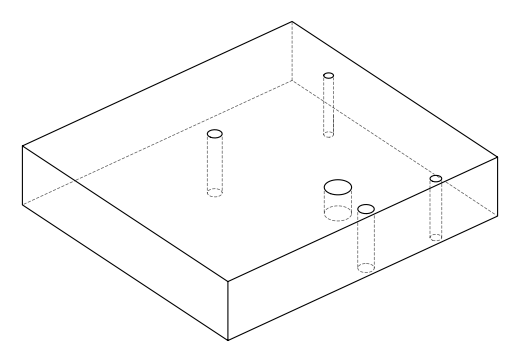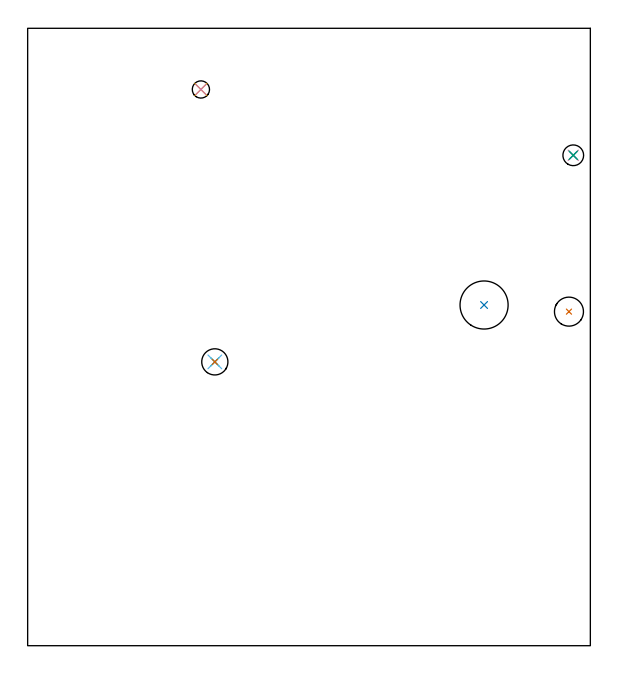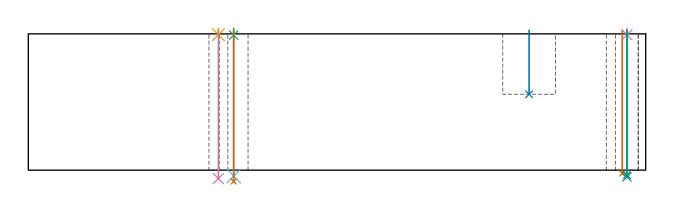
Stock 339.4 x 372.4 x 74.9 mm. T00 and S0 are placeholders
(PLAN: 10 operations, 7 tool changes, 2.2 min)
(1 INDEXABLE_INSERT_DRILL_THROUGH_HOLE_FROM_SOLID | STEP1HOLE_2 | NXT0302_006 | 0.32 min | 17991 mm3)
(2 INDEXABLE_INSERT_DRILL_BLIND_HOLE_FROM_SOLID | STEP1POCKET | UGT0302_008 | 0.14 min | 21911 mm3)
(3 SPOT_DRILL | STEP1HOLE | NXT0321_9005460120000 | 0.03 min | 4 mm3)
(4 SPOT_DRILL_1 | STEP1HOLE_1 | NXT0321_9005460120000 | 0.03 min | 2 mm3)
(5 SPOT_DRILL_2 | STEP1HOLE_3 | NXT0321_9005460120000 | 0.03 min | 1 mm3)
(6 DRILL_THROUGH_HOLE_INTO_CENTER | STEP1HOLE | NXT0301_065 | 0.32 min | 5173 mm3)
(7 DRILL_TO_ENLARGE_THROUGH_HOLE | STEP1HOLE | UGT0301_240 | 0.33 min | 9485 mm3)
(8 DRILL_THROUGH_HOLE_INTO_CENTER_1 | STEP1HOLE_1 | NXT0301_042 | 0.32 min | 2946 mm3)
(9 DRILL_TO_ENLARGE_THROUGH_HOLE_1 | STEP1HOLE_1 | NXT0301_096 | 0.32 min | 6221 mm3)
(10 DRILL_THROUGH_HOLE_INTO_CENTER_2 | STEP1HOLE_3 | UGT0301_217 | 0.33 min | 6338 mm3)
(TOOL NXT0302_006 | Index. Insert Drill 17.5mm [880-D1750L25-05] | D17.5 PA176 FL88 Z2)
(TOOL UGT0302_008 | Indexable Insert Drill 29mm | D29 PA180 FL50 Z2)
(TOOL NXT0321_9005460120000 | NC Spot Drill, 142deg, 12mm, Carbide, Uncoated | D12 PA142 FL30 Z2)
(TOOL NXT0301_065 | Carbide Drill 9.4mm [860.1-0940-075A1-MM 2214] | D9.4 PA140 FL98 Z2)
(TOOL UGT0301_240 | Twist Drill 15.8 mm | D15.8 PA118 FL120 Z2)
(TOOL NXT0301_042 | Carbide Drill 7.1mm [860.1-0710-057A1-MM 2214] | D7.1 PA140 FL85 Z2)
(TOOL NXT0301_096 | Carbide Drill 12.5mm [860.1-1250-063A1-MM 2214] | D12.5 PA140 FL77 Z2)
(TOOL UGT0301_217 | Twist Drill 10.4 mm | D10.4 PA118 FL82 Z2)
(OP 1 INDEXABLE_INSERT_DRILL_THROUGH_HOLE_FROM_SOLID)
G17 G21 G94 G90
T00 M6
G54
G17 G0 G90 X326.5 Y201.5 S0 M3
G43 Z84.9 H1
G94 G81 G98 Z-1.806 F250. R76.9
G80
M5
M2
(OP 2 INDEXABLE_INSERT_DRILL_BLIND_HOLE_FROM_SOLID)
G17 G21 G94 G90
T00 M6
G54
G17 G0 G90 X275.3 Y205.5 S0 M3
G43 Z84.9 H0
G94 G81 G98 Z41.7 F250. R76.9
G80
M5
M2
(OP 3 SPOT_DRILL)
G17 G21 G94 G90
T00 M6
G54
G17 G0 G90 X112.9 Y171.2 S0 M3
G43 Z84.9 H0
G94 G81 G98 Z74.22 F250. R77.9
G80
M5
M2
(OP 4 SPOT_DRILL_1)
G17 G21 G94 G90
T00 M6
G54
G17 G0 G90 X329.1 Y295.8 S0 M3
G43 Z84.9 H0
G94 G81 G98 Z74.362 F250. R77.9
G80
M5
M2
(OP 5 SPOT_DRILL_2)
G17 G21 G94 G90
T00 M6
G54
G17 G0 G90 X104.5 Y335.5 S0 M3
G43 Z84.9 H0
G94 G81 G98 Z74.452 F250. R77.9
G80
M5
M2
(OP 6 DRILL_THROUGH_HOLE_INTO_CENTER)
G17 G21 G94 G90
T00 M6
G54
G17 G0 G90 X112.9 Y171.2 S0 M3
G43 Z84.9 H1
G94 G73 G98 Z-3.211 F250. Q8.679 R76.9
G80
M5
M2
(OP 7 DRILL_TO_ENLARGE_THROUGH_HOLE)
G17 G21 G94 G90
T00 M6
G54
G17 G0 G90 X112.9 Y171.2 S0 M3
G43 Z84.9 H0
G94 G73 G98 Z-6.247 F250. Q13.524 R76.9
G80
M5
M2
(OP 8 DRILL_THROUGH_HOLE_INTO_CENTER_1)
G17 G21 G94 G90
T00 M6
G54
G17 G0 G90 X329.1 Y295.8 S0 M3
G43 Z84.9 H1
G94 G73 G98 Z-2.792 F250. Q7.063 R76.9
G80
M5
M2
(OP 9 DRILL_TO_ENLARGE_THROUGH_HOLE_1)
G17 G21 G94 G90
T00 M6
G54
G17 G0 G90 X329.1 Y295.8 S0 M3
G43 Z84.9 H1
G94 G73 G98 Z-3.775 F250. Q11.239 R76.9
G80
M5
M2
(OP 10 DRILL_THROUGH_HOLE_INTO_CENTER_2)
G17 G21 G94 G90
T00 M6
G54
G17 G0 G90 X104.5 Y335.5 S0 M3
G43 Z84.9 H0
G94 G73 G98 Z-4.624 F250. Q9.941 R76.9
G80
M5
M2
